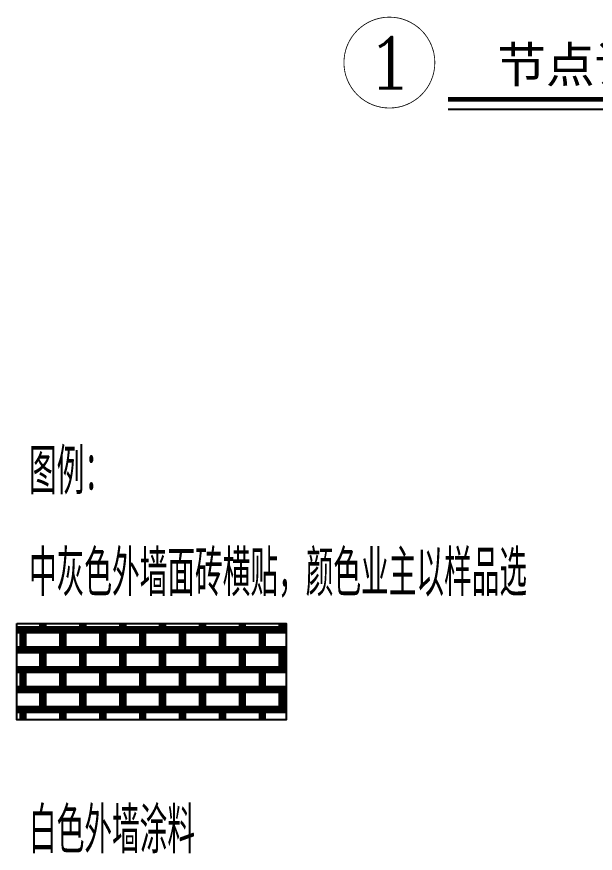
# Model space of a CAD drawing. Extents: x 5904849 to 6011887, y -826029 to -177002.
# Drawn here: x 5948731 to 5955858, y -668938 to -658630 of the extents above; entities that cross this region are included whole.
import ezdxf
from ezdxf.enums import TextEntityAlignment as Align

# ---------------------------------------------------------------- set-up
doc = ezdxf.new("R2010")
doc.units = 0
doc.header["$LTSCALE"] = 1000
doc.header["$MEASUREMENT"] = 0
for name, color, linetype in [('DIM_IDEN', 3, 'CONTINUOUS'), ('PUB_TEXT', 7, 'CONTINUOUS'), ('填充', 251, 'CONTINUOUS')]:
    doc.layers.add(name, color=color, linetype=linetype)
doc.styles.add('-宋体', font='', dxfattribs={"width": 0.8})
doc.styles.add('_TCH_LABEL', font='COMPLEX', dxfattribs={"bigfont": 'GBCBIG'})
doc.styles.add('STYLE-黑体', font='simhei.ttf')
doc.styles.get('-宋体').set_extended_font_data('SimSun')

msp = doc.modelspace()

# ---------------------------------------------------------------- hatches: boundary and pattern name
at = {"layer": '填充', "linetype": 'ByBlock', "lineweight": 100}
h = msp.add_hatch(dxfattribs=at)
h.set_pattern_fill('AR-B816C', color=256, scale=200)
h.set_pattern_definition([(0, (-5136333.14, 621.34), (245.692378, 245.692378), [479.867928, -11.51682]), (0, (-5136578.83, 632.86), (245.692378, 245.692378), [479.867928, -11.51682]), (90, (-5136333.14, 621.34), (-245.692378, 245.692378), [-257.20918, 234.175548]), (90, (-5136344.66, 621.34), (-245.692378, 245.692378), [-257.20918, 234.175548])])
h.paths.add_polyline_path([(5948731, -666108.4), (5948731, -667292.6), (5952048.9, -667292.6), (5952048.9, -666108.4)])

# ---------------------------------------------------------------- linework, layer by layer
at = {"layer": 'DIM_IDEN', "const_width": 10}
msp.add_lwpolyline([(5953881.8, -659194.8, 1), (5952761.8, -659194.8, 1)], format="xyb", close=True, dxfattribs=at)
at = {"layer": 'PUB_TEXT', "const_width": 56, "elevation": 133379}
msp.add_lwpolyline([(5954045.8, -659647.2), (5957846.7, -659647.2)], dxfattribs=at)
at = {"layer": 'PUB_TEXT', "elevation": 133379}
msp.add_lwpolyline([(5954045.8, -659767.2), (5957846.7, -659767.2)], dxfattribs=at)
at = {"layer": '填充', "color": 32}
msp.add_lwpolyline([(5948731, -666108.4), (5952048.9, -666108.4), (5952048.9, -667292.6), (5948731, -667292.6)], close=True, dxfattribs=at)

# ---------------------------------------------------------------- texts
at = {"layer": 'PUB_TEXT', "style": '_TCH_LABEL', "width": 2.333333}
msp.add_text('1', height=633.6, dxfattribs=at).set_placement((5953005, -659511.6), (5953638.6, -659511.6), align=Align.FIT)
at = {"layer": 'PUB_TEXT', "style": '-宋体'}
msp.add_text('节点详图', height=440, dxfattribs=at).set_placement((5954649.5, -659440.8, 133379))
at = {"layer": 'PUB_TEXT', "color": 7, "linetype": 'Continuous', "style": 'STYLE-黑体', "width": 0.5}
for s, height, p in [('图例：', 499.79, (5948882.3, -664462.3)), ('中灰色外墙面砖横贴，颜色业主以样品选', 499.794, (5948882.3, -665715)), ('白色外墙涂料', 499.79, (5948882.3, -668883.3))]:
    msp.add_text(s, height=height, dxfattribs=at).set_placement(p)

doc.saveas('drawing.dxf')
